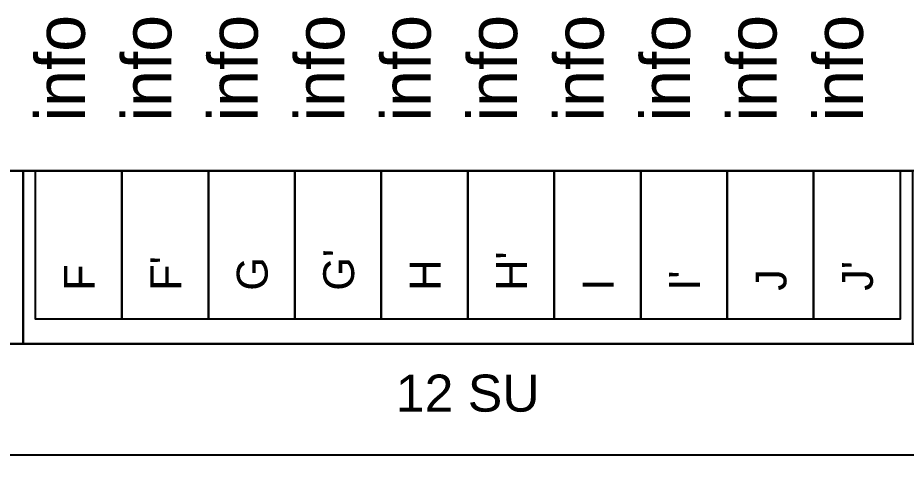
# Model space of a CAD drawing. Header units: millimetres. Extents: x 2151 to 5908, y -441 to 3322.
# Drawn here: x 3090.1 to 3162, y 3259.2 to 3295.4 of the extents above; entities that cross this region are included whole.
import ezdxf

# ---------------------------------------------------------------- set-up
doc = ezdxf.new("R2010")
doc.units = ezdxf.units.MM
doc.layers.add('Gehäuse', color=7, linetype='Continuous')
doc.layers.add('Klemmen', color=7, linetype='Continuous')
doc.styles.add('ARIAL', font='arial.ttf')
doc.styles.add('CP_SIGNAL', font='cp_simplex.shx')
doc.styles.get("Standard").update_dxf_attribs({"font": 'ARIAL.TTF'})

# ---------------------------------------------------------------- blocks, each defined once
blk = doc.blocks.new('Gehäuse_12_TE1')
at = {"layer": 'Gehäuse'}
for p, q in [((0, 77), (216, 77)), ((0, 68), (216, 68))]:
    blk.add_line(p, q, dxfattribs=at)
for points in [[(0, 0), (216, 0), (216, 91), (0, 91)], [(0, 91), (72, 91), (72, 77), (0, 77)], [(72, 91), (144, 91), (144, 77), (72, 77)]]:
    blk.add_lwpolyline(points, close=True, dxfattribs=at)
at = {"layer": 'Gehäuse', "insert": (108, 72.986), "char_height": 3, "attachment_point": 5}
blk.add_mtext_dynamic_manual_height_columns('12 SU', width=11.12522, gutter_width=25.4, heights=[0], dxfattribs=at)
blk = doc.blocks.new('*U101')
at = {"layer": 'Klemmen'}
for points in [[(-35, 0), (-28, 0), (-28, -12), (-35, -12)], [(-28, 0), (-21, 0), (-21, -12), (-28, -12)], [(-21, 0), (-14, 0), (-14, -12), (-21, -12)], [(-14, 0), (-7, 0), (-7, -12), (-14, -12)], [(-7, 0), (0, 0), (0, -12), (-7, -12)], [(0, 0), (7, 0), (7, -12), (0, -12)], [(7, 0), (14, 0), (14, -12), (7, -12)], [(14, 0), (21, 0), (21, -12), (14, -12)], [(21, 0), (28, 0), (28, -12), (21, -12)], [(28, 0), (35, 0), (35, -12), (28, -12)]]:
    blk.add_lwpolyline(points, close=True, dxfattribs=at)
at = {"layer": 'Klemmen', "style": 'ARIAL'}
for tag, p in [('10', (32.8, -9.7)), ('3', (-16.2, -9.7)), ('4', (-9.2, -9.7)), ('5', (-2.2, -9.7)), ('6', (4.8, -9.7)), ('8', (18.8, -9.7)), ('1', (-30.2, -9.7)), ('2', (-23.2, -9.7)), ('7', (11.8, -9.7)), ('9', (25.8, -9.7))]:
    blk.add_attdef(tag, p, '', height=2.5, rotation=90, dxfattribs=at)
blk = doc.blocks.new('AKS-2416.03')
at = {"layer": 'Gehäuse'}
blk.add_blockref('Gehäuse_12_TE1', (0, 0), dxfattribs=at)
blk.add_blockref('*U101', (108, 91), dxfattribs=at).add_auto_attribs({'1': 'F', '2': "F'", '3': 'G', '4': "G'", '5': 'H', '6': "H'", '7': 'I', '8': "I'", '9': 'J', '10': "J'"})
blk = doc.blocks.new('MDT_CAD_AKS-241603')
blk.add_blockref('AKS-2416.03', (10, 10))

msp = doc.modelspace()

# ---------------------------------------------------------------- block references
msp.add_blockref('MDT_CAD_AKS-241603', (3008.509, 3181.952))

# ---------------------------------------------------------------- texts
at = {"char_height": 4, "width": 50, "attachment_point": 1, "rotation": 90, "style": 'CP_SIGNAL'}
for insert in [(3091.509, 3282.952), (3098.509, 3282.952), (3105.509, 3282.952), (3112.509, 3282.952), (3119.509, 3282.952), (3126.509, 3282.952), (3133.509, 3282.952), (3140.509, 3282.952), (3147.509, 3282.952), (3154.509, 3282.952)]:
    msp.add_mtext('\\pxi0,l1,sm1,qj;info ', dxfattribs=dict(at, insert=insert))

doc.saveas('drawing.dxf')
